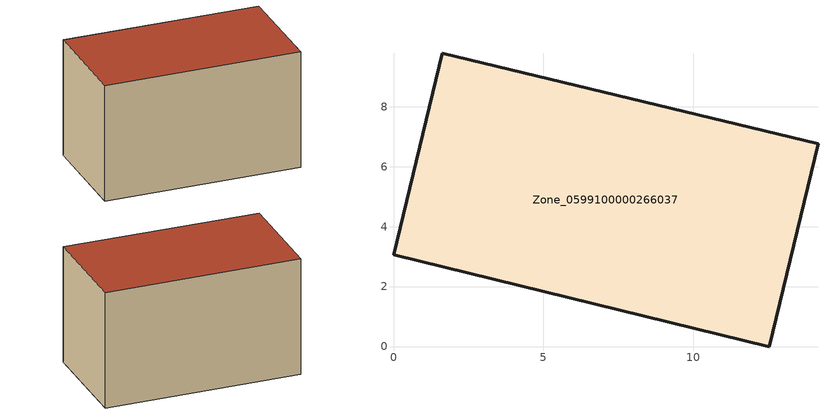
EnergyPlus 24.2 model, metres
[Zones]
Zone_0599100000266037
 floor ground (C_G): 14.17,6.77 12.55,0 0,3.06 1.62,9.78 z1.3
 wall outside (C_F): 14.17,6.77 1.62,9.78 0,3.06 12.55,0 14.17,6.77 z1.3:9.16
 roof outside (C_R): 12.55,0 14.17,6.77 1.62,9.78 0,3.06 z9.16
[BUILDING]
Pand.0599100000266037: North Axis=0; Terrain=City; Loads Convergence Tolerance Value=0.04; Temperature Convergence Tolerance Value=0.4; Solar Distribution=FullExterior; Maximum Number of Warmup Days=25; Minimum Number of Warmup Days=1
[Site:Location]
Rotterdam.The.Hague.AP_ZH_NLD Design_Conditions: Latitude=51.96; Longitude=4.45; Time Zone=1; Elevation=-4.5
[SITE:GROUNDTEMPERATURE:BUILDINGSURFACE]
18, 18, 18, 18, 18, 18, 18, 18, 18, 18, 18, 18
[MATERIAL] Thermal Absorptance=0.9; Solar Absorptance=0.7; Visible Absorptance=0.7
Name | Roughness | Thickness | Conductivity | Density | Specific Heat
G.D.1965 | MediumSmooth | 0.15 | 1 | 540 | 1210
F.D.1965 | Rough | 0.3 | 0.857143 | 1920 | 840
R.D.1965 | MediumRough | 0.2 | 0.08 | 1500 | 1000
[CONSTRUCTION]
C_G: G.D.1965
C_F: F.D.1965
C_R: R.D.1965
[ZONE]
Zone_0599100000266037: Type=1; Multiplier=1; Ceiling Height=Autocalculate; Volume=Autocalculate; Floor Area=autocalculate; Part of Total Floor Area=Yes
[ZONEINFILTRATION:DESIGNFLOWRATE]
Infil_Zone_0599100000266037: Zone or ZoneList or Space or SpaceList=Zone_0599100000266037; Schedule=AlwaysOn; Design Flow Rate Calculation Method=Flow/Area; Flow Rate per Floor Area=0.0042; Constant Term Coefficient=1; Temperature Term Coefficient=0; Velocity Term Coefficient=0; Velocity Squared Term Coefficient=0
[HVACTEMPLATE:ZONE:IDEALLOADSAIRSYSTEM]
Zone_0599100000266037: Maximum Heating Supply Air Temperature=50; Minimum Cooling Supply Air Temperature=13; Maximum Heating Supply Air Humidity Ratio=0.0156; Minimum Cooling Supply Air Humidity Ratio=0.0077; Heating Limit=NoLimit; Cooling Limit=NoLimit; Dehumidification Control Type=ConstantSensibleHeatRatio; Cooling Sensible Heat Ratio=0.7; Dehumidification Setpoint=60; Humidification Control Type=None; Humidification Setpoint=30; Outdoor Air Method=None; Outdoor Air Flow Rate per Person=0.00944; Outdoor Air Flow Rate per Zone Floor Area=0; Outdoor Air Flow Rate per Zone=0; Demand Controlled Ventilation Type=None; Outdoor Air Economizer Type=NoEconomizer; Heat Recovery Type=None; Sensible Heat Recovery Effectiveness=0.7; Latent Heat Recovery Effectiveness=0.65
[ZONECONTROL:THERMOSTAT]
ThermostatControl_Zone_0599100000266037: Zone or ZoneList=Zone_0599100000266037; Control Type Schedule=DualSetpointControlType; Control 1=Thermostat_Zone_0599100000266037; Temperature Difference Between Cutout And Setpoint=0
[THERMOSTATSETPOINT:DUALSETPOINT]
Thermostat_Zone_0599100000266037: Heating Setpoint Temperature Schedule=HeatingSetpoint_Zone_0599100000266037; Cooling Setpoint Temperature Schedule=CoolingSetpoint_Zone_0599100000266037
[SCHEDULE:COMPACT]
HeatingSetpoint_Zone_0599100000266037: Through: 12/31, For: AllDays, Until: 24:00, 21
CoolingSetpoint_Zone_0599100000266037: Through: 12/31, For: AllDays, Until: 24:00, 24
DualSetpointControlType: Through: 12/31, For: AllDays, Until: 24:00, 4
AlwaysOn: Through: 12/31, For: AllDays, Until: 24:00, 1
